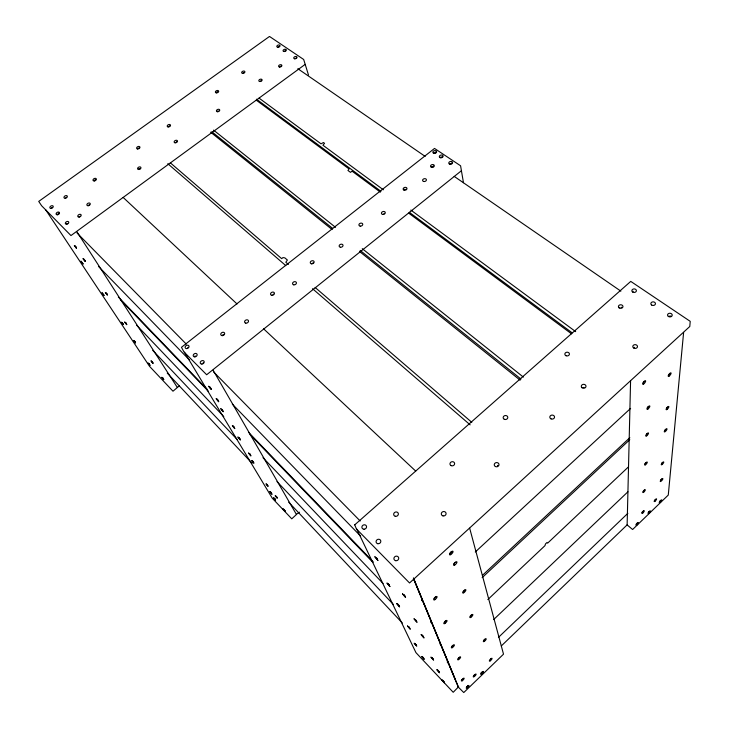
<?xml version="1.0" encoding="UTF-8"?>
<svg xmlns="http://www.w3.org/2000/svg" width="729" height="729" viewBox="0 0 729 729"><rect width="100%" height="100%" fill="white"/><g stroke="black" fill="none" stroke-linecap="round" stroke-linejoin="round"><path stroke-width="1.09" d="M630.585 380.811L627.131 524.907L632.608 529.509L668.274 495.064L683.62 332.424M169.802 125.725L169.438 126.345M95.663 179.653L94.105 180.4M356.754 529.099L415.94 652.628L453.21 692.286L458.268 687.092L413.525 578.753M644.509 381.695L643.607 381.832L643.379 383.08M184.382 352.162L272.309 498.262L291.764 518.829L296.448 514.51L213.123 370.25M435.869 597.425C435.851 595.957 433.108 599.174 434.776 598.646M451.78 552.245C451.688 550.513 448.791 554.477 450.868 553.366M45.544 209.588L149.518 366.304L172.992 391.209L177.366 387.509L77.01 231.94M281.13 66.038L280 66.704M279.316 46.264L278.824 46.802M176.764 141.708L176.008 142.383M655.59 499.675L654.487 500.659L655.052 500.376M445.802 621.509C446.084 619.541 442.94 623.869 445.273 622.147M463.061 679.036L461.794 679.975L462.605 679.592M485.077 639.661C485.55 637.993 482.634 641.42 484.411 640.399M459.343 657.995L459.543 657.312L458.204 658.825M669.769 374.287L668.566 375.162L670.006 373.558M490.872 659.353L491.082 658.724L490.198 660.009M645.967 463.371C647.297 461.22 643.853 464.346 645.457 463.899M644.053 490.909L644.372 490.161L643.288 491.574M296.229 57.965L295.582 58.438M244.133 72.545L243.058 73.055M66.539 197.267L66.029 197.705M52.433 207.4L51.486 207.965M452.909 646.167C454.541 643.953 450.577 646.924 452.326 646.678M646.778 434.776L647.416 433.473L646.295 435.095M501.288 645.967L627.432 524.579M498.445 637.401L627.851 513.334M493.624 619.595L627.942 491.783M487.819 599.575L544.955 545.675L545.502 543.925L547.096 542.422L547.616 543.16L628.462 466.888M482.534 575.263L629.829 437.692M482.151 577.66L629.783 439.669M475.281 551.981L630.612 408.386M140.014 168.709L138.574 168.827M299.409 512.168L296.366 514.401M179.48 385.969L177.293 387.409M218.664 111.136L217.397 111.127M454.614 563.991C453.219 564.392 455.051 561.813 455.771 562.414M260.663 81.138L261.319 80.217M169.246 126.463L168.29 126.454M284.693 51.212L285.44 50.173M458.158 686.946L458.696 686.955M463.334 591.884L464.71 590.208M148.825 363.498L149.372 364.09M430.62 621.91L431.778 622.675L423.349 602.272L421.48 599.876L422.665 600.623L413.37 578.106M297.815 68.708L425.162 156.398M454.185 176.382L620.862 291.144M259.077 98.133L321.061 143.85L323.43 142.51L324.533 143.312L322.938 145.226L383.372 189.804M410.846 210.07L575.673 331.64M256.49 99.19L380.948 191.308M409.315 212.312L572.21 332.88M256.271 100.165L349.073 168.955L347.97 170.486L350.494 172.354L352.043 171.151L380.392 192.164M408.741 213.178L571.527 333.827M213.579 130.117L335.54 227.357M362.249 248.653L523.395 377.112M211.775 131.712L332.606 228.377M360.153 250.412L520.971 379.062M210.626 132.186L332.132 229.544M359.625 251.569L520.16 380.192M170.376 162.859L281.649 258.64L282.998 257.583L284.875 257.884L287.381 260.034L285.823 262.24L288.411 264.463M315.101 287.436L471.8 422.328M167.788 163.697L285.814 265.629M312.513 288.693L470.159 424.861M123.165 197.45L237.025 303.957M263.616 328.834L415.712 471.098M76.992 232.934L186.278 344.097M213.397 371.69L360.172 520.98M98.47 266.395L189.558 360.117M232.332 404.121L360.645 536.152M118.335 296.995L207.455 389.605M248.471 432.215L373.084 561.694M120.312 299.719L208.275 391.172M250.047 434.602L372.984 562.433M136.706 325.307L223.785 416.569M263.005 457.684L383.035 583.473M152.707 350.321L237.135 439.478M277.002 481.577L393.478 604.587M167.251 373.093L252.106 463.289M288.693 502.181L402.344 623.003M376.765 558.496C379.044 560.601 374.679 555.616 376.565 558.268M404.34 595.529C406.645 597.725 402.372 592.759 404.148 595.301M388.803 584.74C390.981 586.809 386.853 582.052 388.612 584.521M415.776 620.379C417.972 622.548 413.972 617.809 415.585 620.16M217.807 91.453L217.433 92.41L216.322 92.164M409.097 627.414C411.129 629.428 407.383 625.035 408.923 627.213M432.497 658.46L433.208 659.107L431.86 657.585L433.6 660.146L430.903 657.102L432.324 658.387M415.721 644.536L416.387 645.147L415.12 643.671L416.76 646.14L414.163 643.215L415.503 644.427M423.194 657.831L423.859 658.433L422.62 656.993L424.214 659.408L421.681 656.537L423.002 657.758M222.272 410.099C224.095 412.022 220.769 407.848 222.108 409.908M443.323 681.141L442.758 680.321L444.016 681.779L441.883 679.856L444.389 682.772L443.186 681.132M253.027 461.749L253.637 462.341L252.535 461.001L253.929 463.243L251.669 460.546L252.89 461.73M274.696 498.809L275.28 499.392L274.222 498.135L275.553 500.24L273.448 497.789L274.614 498.882M163.077 378.442C164.399 379.845 161.802 376.656 162.959 378.296M122.39 323.321L121.251 322.172L123.219 324.578L121.998 322.546L122.982 323.776L122.563 323.147M149.19 364.063L149.737 364.646L148.816 363.516M267.215 484.94L266.759 484.238L267.807 485.523L265.985 483.81L268.099 486.398L267.115 484.976M276.428 496.804L275.945 496.103L277.038 497.397L275.152 495.747L277.321 498.262L276.355 496.868M137.608 148.315L138.665 148.452L139.193 147.559M440.088 644.099L441.209 645.529L448.299 662.716L447.205 661.914L448.809 663.955L455.033 679.018M431.213 622.666L432.388 624.179L440.617 644.108M75.625 246.785L75.142 246.001L76.244 247.423L74.322 245.509L76.518 248.343L75.479 246.767M106.589 293.65L106.133 292.985L107.19 294.279L105.331 292.557L107.445 295.145L106.525 293.741M413.525 578.152L458.623 687.456L463.772 692.55L503.511 654.168L469.686 528.243M305.442 65.173L308.458 74.932M461.557 171.515L463.471 182.715M451.661 162.849A0.966 0.702 -12.4 0 1 451.652 163.214M451.187 163.688A0.966 0.702 -12.4 0 1 450.03 163.67M435.705 152.006A0.957 0.683 -13.2 0 1 433.946 152.671M442.202 156.416A0.966 0.693 -12.9 0 1 442.184 156.781M441.92 157.118A0.966 0.693 -12.9 0 1 440.434 157.09M188.109 347.296A1.039 0.793 -29.2 0 1 187.781 347.697M195.654 356.098A1.039 0.802 -29.2 0 1 194.679 356.135M384.338 213.324A0.984 0.729 -16 0 1 383.846 213.816M203.263 362.723A1.048 0.811 -29.2 0 1 203.118 362.942M273.503 294.088A1.011 0.775 -23.3 0 1 272.974 294.607M223.73 334.347A1.03 0.793 -27.1 0 1 223.402 334.739M222.928 334.985A1.03 0.793 -27.1 0 1 222.427 335.012M406.035 189.175A0.975 0.711 -14.7 0 1 405.761 189.522M404.267 189.485A0.975 0.711 -14.7 0 1 404.167 189.13M313.069 262.868A0.993 0.756 -20.5 0 1 312.44 263.269M433.4 165.975A0.966 0.693 -13.3 0 1 432.671 166.895M431.951 166.886A0.966 0.693 -13.3 0 1 431.623 166.649M67.651 223.511A0.92 0.62 -28.8 0 1 66.375 223.466M58.685 213.114A0.911 0.601 -28.8 0 1 58.284 214.153A0.911 0.601 -28.8 0 1 57.126 214.044M80.254 216.212A0.92 0.62 -28.3 0 1 79.033 216.549M89.539 204.53A0.911 0.611 -27.7 0 1 89.33 204.885M88.728 205.241A0.911 0.611 -27.7 0 1 88.118 205.223M633.173 291.436A1.13 0.884 -0.7 0 1 633.045 291.226M670.753 315.949A1.166 0.92 2.2 0 1 670.261 316.213M669.65 316.24A1.166 0.92 2.2 0 1 669.104 316.022M497.688 465.412A1.194 1.057 -7.2 0 1 497.497 465.631M621.709 307.219A1.139 0.893 -0.9 0 1 621.545 307.41M619.932 307.492A1.139 0.893 -0.9 0 1 619.741 307.319M584.002 387.464A1.176 0.984 -0.8 0 1 583.391 387.482M634.604 347.624A1.176 0.948 1.4 0 1 634.148 347.296M461.421 170.723L206.662 374.752L183.908 351.834L181.466 347.305L434.53 148.434L460.582 165.784L461.421 170.723M354.722 524.862L356.435 528.962L409.552 582.981L689.78 326.51L690.226 321.352L630.758 281.394L354.722 524.862M124.75 322.09L126.764 324.624L124.75 322.09M125.506 322.528L126.518 323.794L125.543 322.546M305.187 64.371L70.968 235.567L41.635 205.769L38.728 201.414L269.502 36.45L303.674 59.486L305.187 64.371M647.361 407.857C648.746 408.677 649.056 404.659 647.361 407.857M636.326 524.133L637.492 522.994L636.326 524.133M133.626 340.461L135.539 342.858L133.626 340.461M642.203 512.296L643.388 511.157L642.203 512.296M666.497 408.34C667.773 409.115 668.147 405.26 666.497 408.34M134.346 340.871L135.302 342.065L134.346 340.871M664.72 430.566L666.024 429.335L664.72 430.566A2.005 0.601 -50.8 0 0 665.249 431.577A2.005 0.601 -50.8 0 0 666.999 428.834A2.005 0.601 -50.8 0 0 664.784 430.52M648.373 512.496L649.539 511.375L648.373 512.496M661.595 463.626L662.825 462.45L661.595 463.626M660.766 480.22L661.968 479.071L660.766 480.22A1.841 0.51 -50.1 0 0 661.258 481.085A1.841 0.51 -50.1 0 0 662.861 478.616A1.841 0.51 -50.1 0 0 660.82 480.238M659.754 501.516L660.911 500.404L659.754 501.516A1.768 0.474 -49.8 0 0 660.228 502.317A1.768 0.474 -49.8 0 0 661.768 499.966A1.768 0.474 -49.8 0 0 659.8 501.552M470.342 616.187C471.572 617.144 472.237 613.226 470.342 616.187M466.706 687.01L468.018 685.925L466.706 687.01M473.841 675.601L475.162 674.525L473.841 675.601A1.914 0.547 -46.3 0 0 474.242 676.603A1.914 0.547 -46.3 0 0 476.11 674.143A1.914 0.547 -46.3 0 0 473.886 675.619M481.231 672.995L482.534 671.928L481.231 672.995A1.886 0.538 -46.4 0 0 481.614 673.988A1.886 0.538 -46.4 0 0 483.473 671.546A1.886 0.538 -46.4 0 0 481.286 673.004M148.133 363.115L149.964 365.402L148.133 363.115M151.094 360.937L153.008 363.334L151.094 360.937M151.814 361.347L152.771 362.541L151.814 361.347M161.884 377.34L163.752 379.663L161.884 377.34M374.906 556.792L377.914 560.355L374.906 556.792M387.053 583.136L389.897 586.526L387.053 583.136M402.545 593.889L405.561 597.361L402.545 593.889M208.704 386.297L211.21 389.368L208.704 386.297M396.776 603.612L399.565 606.82L396.776 603.612M209.633 386.826L210.854 388.375L209.633 386.826M397.77 604.141L399.164 605.744L397.77 604.141M216.221 398.681L218.682 401.688L216.221 398.681M217.133 399.191L218.354 400.695L217.133 399.191M414.081 618.839L416.961 622.156L414.081 618.839M407.52 625.992L410.181 629.072L407.52 625.992M220.823 408.732L223.22 411.666L220.823 408.732M421.171 634.64L423.95 637.848L421.171 634.64M422.155 635.159L423.549 636.763L422.155 635.159M232.396 425.672L234.747 428.561L232.396 425.672M233.262 426.155L234.437 427.604L233.262 426.155M237.982 437.081L240.278 439.888L237.982 437.081M238.83 437.546L239.978 438.949L238.83 437.546M436.935 669.751L439.496 672.721L436.935 669.751M437.837 670.233L439.122 671.719L437.837 670.233M248.616 453.064L250.867 455.816L248.616 453.064M249.446 453.52L250.566 454.896L249.509 453.566M83.088 258.695L85.238 261.465L83.088 258.695M83.89 259.178L84.965 260.563L83.89 259.178M81.01 261.237L83.097 263.925L81.01 261.237M269.858 491.656L271.926 494.189L269.858 491.656M270.614 492.066L271.644 493.333L270.678 492.111M283.116 508.951L285.167 511.457L283.116 508.951M283.863 509.361L284.884 510.61L283.863 509.361M102.069 292.812L104.056 295.363L102.069 292.812M467.107 687.985A1.905 0.538 -46.1 0 0 468.957 685.542A1.905 0.538 -46.1 0 0 466.742 687.037A1.905 0.538 -46.1 0 0 467.107 687.985M444.881 623.477A2.205 0.729 -46.1 0 0 447.023 620.579A2.205 0.729 -46.1 0 0 444.389 622.174A2.205 0.729 -46.1 0 0 444.881 623.477M463.69 592.786A2.233 0.756 -46.7 0 0 465.877 589.834A2.233 0.756 -46.7 0 0 463.243 591.383A2.233 0.756 -46.7 0 0 463.69 592.786M490.198 660.857A1.895 0.538 -46.6 0 0 492.066 658.396A1.895 0.538 -46.6 0 0 489.888 659.836A1.895 0.538 -46.6 0 0 490.198 660.857M450.659 554.651A2.415 0.884 -46.9 0 0 453.028 551.416A2.415 0.884 -46.9 0 0 450.139 553.001A2.415 0.884 -46.9 0 0 450.659 554.651M452.344 647.625A2.096 0.656 -46.1 0 0 454.386 644.901A2.096 0.656 -46.1 0 0 451.898 646.459A2.096 0.656 -46.1 0 0 452.344 647.625M470.788 617.39A2.123 0.683 -46.6 0 0 472.866 614.602A2.123 0.683 -46.6 0 0 470.387 616.123A2.123 0.683 -46.6 0 0 470.788 617.39M484.238 641.429A1.987 0.592 -46.6 0 0 486.197 638.832A1.987 0.592 -46.6 0 0 483.901 640.308A1.987 0.592 -46.6 0 0 484.238 641.429M458.623 659.599A2.032 0.62 -46.1 0 0 460.61 656.966A2.032 0.62 -46.1 0 0 458.213 658.506A2.032 0.62 -46.1 0 0 458.623 659.599M454.632 565.093A2.36 0.847 -46.8 0 0 456.946 561.941A2.36 0.847 -46.8 0 0 454.14 563.517A2.36 0.847 -46.8 0 0 454.632 565.093M462.25 680.749A1.95 0.565 -46.1 0 0 464.145 678.243A1.95 0.565 -46.1 0 0 461.867 679.756A1.95 0.565 -46.1 0 0 462.25 680.749M434.794 599.712A2.333 0.82 -46.1 0 0 437.054 596.65A2.333 0.82 -46.1 0 0 434.247 598.272A2.333 0.82 -46.1 0 0 434.794 599.712M643.68 383.973A2.26 0.765 -51.5 0 0 645.621 380.811A2.26 0.765 -51.5 0 0 643.087 382.634A2.26 0.765 -51.5 0 0 643.68 383.973M636.836 524.907A1.777 0.483 -49.4 0 0 638.358 522.565A1.777 0.483 -49.4 0 0 636.344 524.197A1.777 0.483 -49.4 0 0 636.836 524.907M654.988 501.27A1.795 0.492 -49.8 0 0 656.547 498.882A1.795 0.492 -49.8 0 0 654.542 500.495A1.795 0.492 -49.8 0 0 654.988 501.27M648.865 513.289A1.777 0.483 -49.6 0 0 650.405 510.947A1.777 0.483 -49.6 0 0 648.409 512.551A1.777 0.483 -49.6 0 0 648.865 513.289M643.671 492.203A1.868 0.529 -49.8 0 0 645.283 489.706A1.868 0.529 -49.8 0 0 643.178 491.364A1.868 0.529 -49.8 0 0 643.671 492.203M642.714 513.098A1.795 0.492 -49.6 0 0 644.263 510.719A1.795 0.492 -49.6 0 0 642.231 512.341A1.795 0.492 -49.6 0 0 642.714 513.098M667.035 409.434A2.078 0.647 -51.2 0 0 668.848 406.563A2.078 0.647 -51.2 0 0 666.561 408.267A2.078 0.647 -51.2 0 0 667.035 409.434M669.158 376.064A2.187 0.711 -51.8 0 0 671.072 373.002A2.187 0.711 -51.8 0 0 668.666 374.742A2.187 0.711 -51.8 0 0 669.158 376.064M645.566 464.738A1.959 0.583 -50.2 0 0 647.252 462.086A1.959 0.583 -50.2 0 0 645.056 463.79A1.959 0.583 -50.2 0 0 645.566 464.738M647.953 408.996A2.151 0.693 -51.1 0 0 649.812 406.017A2.151 0.693 -51.1 0 0 647.407 407.784A2.151 0.693 -51.1 0 0 647.953 408.996M646.705 435.824A2.059 0.638 -50.7 0 0 648.482 433.008A2.059 0.638 -50.7 0 0 646.176 434.748A2.059 0.638 -50.7 0 0 646.705 435.824M662.096 464.537A1.895 0.547 -50.3 0 0 663.755 461.976A1.895 0.547 -50.3 0 0 661.65 463.617A1.895 0.547 -50.3 0 0 662.096 464.537M449.675 164.153A1.941 1.394 -12.4 0 0 452.6 162.685A1.941 1.394 -12.4 0 0 449.775 161.692A1.941 1.394 -12.4 0 0 449.675 164.153M433.728 153.272A1.914 1.367 -13.2 0 0 436.625 151.832A1.914 1.367 -13.2 0 0 433.855 150.867A1.914 1.367 -13.2 0 0 433.728 153.272M440.216 157.701A1.923 1.376 -12.9 0 0 443.123 156.252A1.923 1.376 -12.9 0 0 440.334 155.277A1.923 1.376 -12.9 0 0 440.216 157.701M186.742 348.599A2.069 1.576 -29.2 0 0 188.939 345.965A2.069 1.576 -29.2 0 0 185.585 346.12A2.069 1.576 -29.2 0 0 186.742 348.599M194.843 356.873A2.087 1.604 -29.2 0 0 197.04 354.203A2.087 1.604 -29.2 0 0 193.659 354.358A2.087 1.604 -29.2 0 0 194.843 356.873M382.734 214.426A1.968 1.458 -16 0 0 385.249 212.421A1.968 1.458 -16 0 0 382.087 211.984A1.968 1.458 -16 0 0 382.734 214.426M423.476 181.421A1.95 1.412 -13.7 0 0 426.429 179.945A1.95 1.412 -13.7 0 0 423.631 178.924A1.95 1.412 -13.7 0 0 423.476 181.421M201.887 364.063A2.096 1.622 -29.2 0 0 204.093 361.365A2.096 1.622 -29.2 0 0 200.685 361.52A2.096 1.622 -29.2 0 0 201.887 364.063M271.753 295.291A2.023 1.54 -23.3 0 0 274.432 293.167A2.023 1.54 -23.3 0 0 271.297 292.621A2.023 1.54 -23.3 0 0 271.753 295.291M222.4 335.641A2.059 1.586 -27.1 0 0 224.541 333.016A2.059 1.586 -27.1 0 0 221.169 333.189A2.059 1.586 -27.1 0 0 222.4 335.641M404.012 190.132A1.941 1.422 -14.7 0 0 406.973 188.647A1.941 1.422 -14.7 0 0 404.194 187.608A1.941 1.422 -14.7 0 0 404.012 190.132M340.416 247.249A1.987 1.494 -18.6 0 0 342.994 245.199A1.987 1.494 -18.6 0 0 339.832 244.725A1.987 1.494 -18.6 0 0 340.416 247.249M245.773 323.129A2.05 1.576 -25.5 0 0 248.507 320.951A2.05 1.576 -25.5 0 0 245.372 320.368A2.05 1.576 -25.5 0 0 245.773 323.129M311.502 263.825A1.996 1.513 -20.5 0 0 314.117 261.757A1.996 1.513 -20.5 0 0 310.973 261.255A1.996 1.513 -20.5 0 0 311.502 263.825M431.395 167.269A1.932 1.394 -13.3 0 0 434.32 165.811A1.932 1.394 -13.3 0 0 431.522 164.818A1.932 1.394 -13.3 0 0 431.395 167.269M293.769 284.829A2.014 1.54 -21.9 0 0 296.421 282.724A2.014 1.54 -21.9 0 0 293.277 282.196A2.014 1.54 -21.9 0 0 293.769 284.829M360.181 226.118A1.968 1.467 -17.3 0 0 362.723 224.104A1.968 1.467 -17.3 0 0 359.579 223.648A1.968 1.467 -17.3 0 0 360.181 226.118M294.771 58.803A1.704 1.103 -18.3 0 0 297.013 57.172A1.704 1.103 -18.3 0 0 294.352 56.944A1.704 1.103 -18.3 0 0 294.771 58.803M284.1 51.522A1.686 1.075 -18.6 0 0 286.333 49.909A1.686 1.075 -18.6 0 0 283.699 49.69A1.686 1.075 -18.6 0 0 284.1 51.522M66.631 224.222A1.85 1.23 -28.8 0 0 68.708 222.017A1.85 1.23 -28.8 0 0 65.82 222.236A1.85 1.23 -28.8 0 0 66.631 224.222M57.372 214.782A1.832 1.212 -28.8 0 0 59.441 212.613A1.832 1.212 -28.8 0 0 56.58 212.832A1.832 1.212 -28.8 0 0 57.372 214.782M51.112 208.403A1.823 1.194 -28.7 0 0 53.181 206.261A1.823 1.194 -28.7 0 0 50.337 206.48A1.823 1.194 -28.7 0 0 51.112 208.403M259.825 81.52A1.713 1.121 -19.7 0 0 262.112 79.862A1.713 1.121 -19.7 0 0 259.46 79.607A1.713 1.121 -19.7 0 0 259.825 81.52M279.599 67.032A1.704 1.103 -18.9 0 0 281.859 65.391A1.704 1.103 -18.9 0 0 279.207 65.154A1.704 1.103 -18.9 0 0 279.599 67.032M79.069 217.069A1.841 1.23 -28.3 0 0 81.129 214.882A1.841 1.23 -28.3 0 0 78.231 215.101A1.841 1.23 -28.3 0 0 79.069 217.069M88.163 205.724A1.823 1.221 -27.7 0 0 90.205 203.564A1.823 1.221 -27.7 0 0 87.316 203.792A1.823 1.221 -27.7 0 0 88.163 205.724M137.526 148.962A1.759 1.157 -24.8 0 0 139.941 147.222A1.759 1.157 -24.8 0 0 137.362 146.893A1.759 1.157 -24.8 0 0 137.526 148.962M94.296 180.965A1.795 1.176 -26.9 0 0 96.292 178.869A1.795 1.176 -26.9 0 0 93.449 179.106A1.795 1.176 -26.9 0 0 94.296 180.965M242.639 73.383A1.695 1.093 -20.2 0 0 244.908 71.752A1.695 1.093 -20.2 0 0 242.31 71.506A1.695 1.093 -20.2 0 0 242.639 73.383M217.388 111.728A1.74 1.148 -21.6 0 0 219.73 110.024A1.74 1.148 -21.6 0 0 217.096 109.742A1.74 1.148 -21.6 0 0 217.388 111.728M138.483 169.502A1.786 1.194 -25.3 0 0 140.943 167.716A1.786 1.194 -25.3 0 0 138.319 167.369A1.786 1.194 -25.3 0 0 138.483 169.502M168.135 126.946A1.74 1.139 -23.4 0 0 170.513 125.242A1.74 1.139 -23.4 0 0 167.925 124.941A1.74 1.139 -23.4 0 0 168.135 126.946M277.804 47.23A1.677 1.066 -18.7 0 0 280.027 45.635A1.677 1.066 -18.7 0 0 277.421 45.417A1.677 1.066 -18.7 0 0 277.804 47.23M175.097 142.802A1.768 1.166 -23.5 0 0 177.502 141.062A1.768 1.166 -23.5 0 0 174.869 140.743A1.768 1.166 -23.5 0 0 175.097 142.802M65.236 198.261A1.804 1.185 -28.1 0 0 67.278 196.137A1.804 1.185 -28.1 0 0 64.434 196.365A1.804 1.185 -28.1 0 0 65.236 198.261M216.358 92.875A1.713 1.112 -21.3 0 0 218.673 91.207A1.713 1.112 -21.3 0 0 216.066 90.943A1.713 1.112 -21.3 0 0 216.358 92.875M364.044 529.208A2.397 2.16 -28.1 0 0 366.341 525.873A2.397 2.16 -28.1 0 0 362.286 525.91A2.397 2.16 -28.1 0 0 364.044 529.208M395.555 560.665A2.451 2.269 -27 0 0 398.681 557.831A2.451 2.269 -27 0 0 394.708 556.81A2.451 2.269 -27 0 0 395.555 560.665M377.677 543.679A2.424 2.205 -27.8 0 0 380.784 540.9A2.424 2.205 -27.8 0 0 376.893 539.907A2.424 2.205 -27.8 0 0 377.677 543.679M632.626 292.019A2.269 1.768 -0.7 0 0 636.353 291.026A2.269 1.768 -0.7 0 0 633.401 289.012A2.269 1.768 -0.7 0 0 632.626 292.019M651.635 305.014A2.305 1.804 0.8 0 0 655.407 304.011A2.305 1.804 0.8 0 0 652.382 301.952A2.305 1.804 0.8 0 0 651.635 305.014M668.365 316.459A2.342 1.832 2.2 0 0 672.184 315.447A2.342 1.832 2.2 0 0 669.104 313.342A2.342 1.832 2.2 0 0 668.365 316.459M495.419 466.542A2.378 2.114 -7.2 0 0 499.001 464.637A2.378 2.114 -7.2 0 0 495.438 462.879A2.378 2.114 -7.2 0 0 495.419 466.542M451.069 465.612A2.351 2.078 -13.1 0 0 454.632 463.717A2.351 2.078 -13.1 0 0 451.187 461.986A2.351 2.078 -13.1 0 0 451.069 465.612M619.176 307.911A2.278 1.795 -0.9 0 0 622.931 306.909A2.278 1.795 -0.9 0 0 619.987 304.859A2.278 1.795 -0.9 0 0 619.176 307.911M551.042 418.883A2.369 2.023 -2.4 0 0 554.541 417.024A2.369 2.023 -2.4 0 0 550.951 415.375A2.369 2.023 -2.4 0 0 551.042 418.883M504.304 419.293A2.324 2.005 -7.1 0 0 507.794 417.453A2.324 2.005 -7.1 0 0 504.313 415.822A2.324 2.005 -7.1 0 0 504.304 419.293M566.05 355.752A2.296 1.877 -3.1 0 0 569.431 353.984A2.296 1.877 -3.1 0 0 565.932 352.499A2.296 1.877 -3.1 0 0 566.05 355.752M582.043 387.737A2.351 1.968 -0.8 0 0 585.943 386.716A2.351 1.968 -0.8 0 0 582.954 384.411A2.351 1.968 -0.8 0 0 582.043 387.737M395.273 516.278A2.387 2.16 -22.9 0 0 398.326 513.553A2.387 2.16 -22.9 0 0 394.453 512.615A2.387 2.16 -22.9 0 0 395.273 516.278M633.583 347.943A2.351 1.895 1.4 0 0 637.447 346.922A2.351 1.895 1.4 0 0 634.385 344.735A2.351 1.895 1.4 0 0 633.583 347.943M442.995 515.886A2.415 2.196 -15.3 0 0 446.03 513.134A2.415 2.196 -15.3 0 0 442.056 512.195A2.415 2.196 -15.3 0 0 442.995 515.886"/></g></svg>
